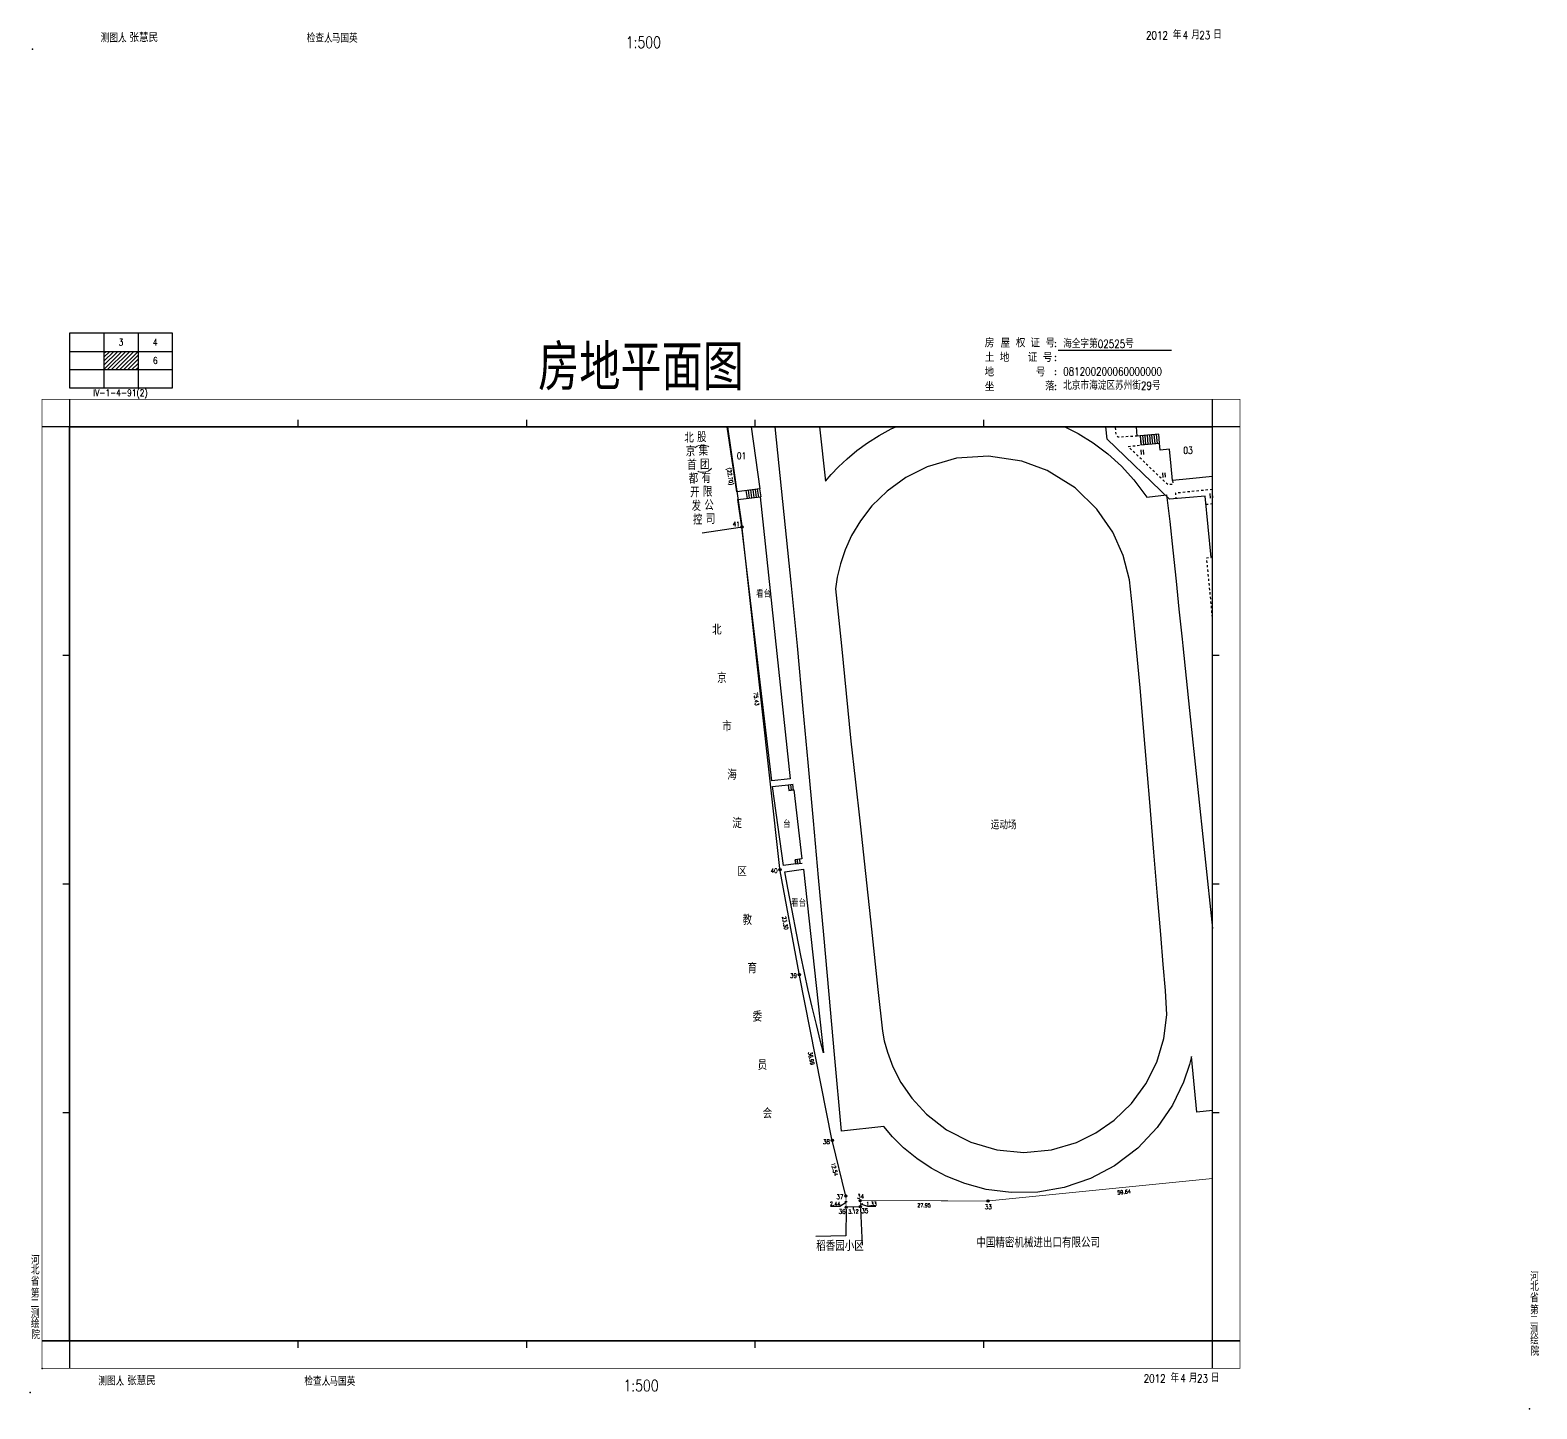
# Model space of a CAD drawing. Extents: x -9390 to -4743, y 24196 to 25839.
# Drawn here: x -7913 to -7253, y 24213 to 24816 of the extents above; entities that cross this region are included whole.
import ezdxf
from ezdxf.enums import TextEntityAlignment as Align

# ---------------------------------------------------------------- set-up
doc = ezdxf.new("R2010")
doc.units = 0
doc.header["$MEASUREMENT"] = 0
doc.linetypes.add('X6', pattern=[2, 1, -1])
doc.linetypes.add('X87', pattern=[7, 5, -2])
doc.layers.get('0').update_dxf_attribs({"linetype": 'CONTINUOUS'})
for name, color, linetype in [('BOUND', 7, 'CONTINUOUS'), ('DLDW', 14, 'CONTINUOUS'), ('DLSS', 5, 'CONTINUOUS'), ('JMD', 6, 'CONTINUOUS'), ('JZD', 1, 'CONTINUOUS'), ('TK', 7, 'CONTINUOUS'), ('YZH', 2, 'CONTINUOUS'), ('ZBTZ', 5, 'CONTINUOUS')]:
    doc.layers.add(name, color=color, linetype=linetype)
doc.styles.add('1', font='romand.shx', dxfattribs={"width": 0.8, "bigfont": 'hzfs.shx'})
doc.styles.add('HZ', font='rs', dxfattribs={"width": 0.8, "bigfont": 'hztxt'})
doc.styles.add('KHZ', font='rd.shx', dxfattribs={"width": 0.8, "bigfont": 'khz.shx'})
doc.linetypes.add('X19', pattern='A,4.5,[145,symbolx.shx,S=1,R=0,X=0,Y=1],4.5,-0.5,[146,symbolx.shx,S=1,R=0,X=0,Y=0],-0.5', length=10)
doc.linetypes.add('X71', pattern='A,5,[150,symbolx.shx,S=1,R=0,X=0,Y=1],5', length=10)
doc.linetypes.add('X73', pattern='A,5,[150,symbolx.shx,S=1,R=0,X=0,Y=0.5],5', length=10)

# ---------------------------------------------------------------- blocks, each defined once
blk = doc.blocks.new('GC520')
for p, q in [((-0.56, -1), (-0.56, 1)), ((0.44, -1), (0.44, 1))]:
    blk.add_line(p, q)
blk = doc.blocks.new('A$C66C8112C')
at = {"linetype": 'CONTINUOUS'}
for p, q in [((12.15, 424.15), (12.15, 0.15)), ((12.15, 424.15), (12.15, 0.15)), ((512.15, 0.15), (512.15, 424.15)), ((512.15, 0.15), (512.15, 424.15)), ((524.15, 412.15), (0.15, 412.15)), ((524.15, 412.15), (0.15, 412.15)), ((524.15, 12.15), (0.15, 12.15)), ((0.15, 12.15), (524.15, 12.15)), ((0.15, 12.15), (524.15, 12.15))]:
    blk.add_line(p, q, dxfattribs=at)
at = {"linetype": 'CONTINUOUS', "const_width": 0.3, "flags": 128}
blk.add_lwpolyline([(0.15, 0.15), (524.15, 0.15), (524.15, 424.15), (0.15, 424.15)], close=True, dxfattribs=at)
at = {"linetype": 'CONTINUOUS', "flags": 128}
for points in [[(112.15, 412.15), (112.15, 415.15)], [(212.15, 412.15), (212.15, 415.15)], [(312.15, 412.15), (312.15, 415.15)], [(412.15, 412.15), (412.15, 415.15)], [(9.15, 312.15), (12.15, 312.15)], [(512.15, 312.15), (515.15, 312.15)], [(9.15, 212.15), (12.15, 212.15)], [(512.15, 212.15), (515.15, 212.15)], [(9.15, 112.15), (12.15, 112.15)], [(512.15, 112.15), (515.15, 112.15)], [(112.15, 9.15), (112.15, 12.15)], [(212.15, 9.15), (212.15, 12.15)], [(312.15, 9.15), (312.15, 12.15)], [(412.15, 9.15), (412.15, 12.15)]]:
    blk.add_lwpolyline(points, dxfattribs=at)

msp = doc.modelspace()

# ---------------------------------------------------------------- linework, layer by layer
at = {"linetype": 'CONTINUOUS', "flags": 128}
for points in [[(-7555.13, 24303.52), (-7556.24, 24303.52)], [(-7552.53, 24301.35), (-7552.51, 24300.21)], [(-7549.46, 24302.79), (-7548.4, 24302.81)]]:
    msp.add_lwpolyline(points, dxfattribs=at)
at = {"layer": 'BOUND', "linetype": 'CONTINUOUS', "flags": 128}
msp.add_lwpolyline([(-7426.64, 24634.81), (-7418.47, 24635.57), (-7418.84, 24639.5), (-7427, 24638.74)], close=True, dxfattribs=at)
at = {"layer": 'DLDW', "linetype": 'CONTINUOUS', "flags": 128}
for points in [[(-7395.38, 24343.51), (-7402.19, 24342.78), (-7404.5, 24367.22), (-7405.37, 24363.72), (-7407.97, 24355.94), (-7412.79, 24345.93), (-7419.52, 24336.08), (-7428.01, 24327.1), (-7438.16, 24319.41), (-7448.79, 24313.79), (-7460.2, 24309.89), (-7471.82, 24307.86), (-7483.44, 24307.63), (-7494.33, 24309.03), (-7503.72, 24311.56), (-7511.89, 24314.86), (-7518.41, 24318.34), (-7524.75, 24322.58), (-7530.48, 24327.28), (-7535.33, 24332.07), (-7539.11, 24336.49), (-7557.65, 24334.54), (-7560.69, 24368.01), (-7563.08, 24394.38), (-7565.44, 24420.41), (-7567.71, 24445.49), (-7569.97, 24470.37), (-7572.28, 24495.76), (-7574.39, 24519.12), (-7576.92, 24546.93), (-7579.58, 24573.17), (-7582.74, 24604.28), (-7586.64, 24642.72)], [(-7567.28, 24642.72), (-7564.65, 24618.89), (-7562.17, 24621.79), (-7558.95, 24625.2), (-7555.21, 24628.74), (-7550.96, 24632.29), (-7546.32, 24635.69), (-7541.2, 24638.94), (-7535.87, 24641.82), (-7533.88, 24642.72)], [(-7459.99, 24642.72), (-7454.11, 24639.74), (-7447.59, 24635.7), (-7441.18, 24630.87), (-7435.18, 24625.43), (-7429.71, 24619.44), (-7424.13, 24611.97), (-7415.43, 24612.91), (-7414.03, 24601.26), (-7412.72, 24588.68), (-7411.31, 24575.22), (-7410.03, 24562.99), (-7408.64, 24549.78), (-7408.34, 24546.93), (-7405.37, 24518.58), (-7395.38, 24423.19)]]:
    msp.add_lwpolyline(points, dxfattribs=at)
for points in [[(-7428.71, 24546.93), (-7430.3, 24563.49), (-7431.73, 24575.76), (-7434.43, 24586.35), (-7439.01, 24596.6), (-7445.98, 24606.74), (-7455.49, 24615.99), (-7467.73, 24623.62), (-7478.83, 24627.73), (-7493.33, 24629.93), (-7507.28, 24628.93), (-7520.2, 24625.18), (-7529.46, 24620.51), (-7537.75, 24614.52), (-7544.34, 24608.06), (-7549.37, 24601.58), (-7553.25, 24595.1), (-7556.11, 24588.81), (-7558.17, 24582.69), (-7559.53, 24576.87), (-7560.25, 24571.84), (-7557.73, 24546.93), (-7553.51, 24505.17), (-7551.7, 24488.52), (-7549.57, 24468.94), (-7547.21, 24447.2), (-7544.57, 24422.91), (-7541.7, 24396.44), (-7539.72, 24378.21), (-7538.93, 24374.04), (-7537.59, 24369.06), (-7535.2, 24362.68), (-7531.7, 24355.86), (-7526.91, 24348.91), (-7520.42, 24341.89), (-7511.73, 24335.16), (-7501.13, 24329.69), (-7489.64, 24326.33), (-7477.84, 24325.22), (-7465.79, 24326.4), (-7454.9, 24329.59), (-7446.38, 24333.73), (-7438.32, 24339.33), (-7430.78, 24346.62), (-7424.5, 24355.17), (-7419.73, 24364.73), (-7416.63, 24375.12), (-7415.38, 24385.4), (-7415.97, 24396), (-7416.92, 24407.45), (-7418, 24420.51), (-7419.39, 24437.33), (-7420.99, 24456.64), (-7422.8, 24478.53), (-7424.77, 24502.35), (-7426.93, 24528.47)], [(-7601.23, 24598.83), (-7602.98, 24610.89), (-7593.27, 24612), (-7580.07, 24488.71), (-7588.09, 24487.74)], [(-7587.79, 24485.26), (-7581.04, 24486.07), (-7580.73, 24483.53), (-7578.49, 24483.8), (-7575.01, 24453.62), (-7577.91, 24453.29), (-7577.69, 24451.42), (-7583.02, 24450.73)], [(-7582.49, 24447.97), (-7574.27, 24449.22), (-7565.6, 24368.74), (-7566.83, 24373.8), (-7568.64, 24381.25), (-7570.45, 24388.7), (-7572.26, 24396.16), (-7575.48, 24411.39), (-7577.41, 24421.2), (-7579.27, 24431.03), (-7581.14, 24440.85)]]:
    msp.add_lwpolyline(points, close=True, dxfattribs=at)
at = {"layer": 'DLSS', "linetype": 'X6', "flags": 128}
for points in [[(-7428.24, 24638.63), (-7436.61, 24638.17), (-7437.25, 24638.65), (-7437.49, 24639.3), (-7437.84, 24642.72)], [(-7412.82, 24619.19), (-7412.64, 24617.55), (-7414.86, 24617.32), (-7432.22, 24634.04), (-7426.64, 24634.81)], [(-7405.37, 24614.29), (-7411.57, 24613.67), (-7411.37, 24611.31)], [(-7395.38, 24615.3), (-7405.37, 24614.29)], [(-7398.27, 24608.81), (-7395.38, 24609.1)], [(-7395.38, 24559.34), (-7397.92, 24585.39), (-7395.93, 24585.56)]]:
    msp.add_lwpolyline(points, dxfattribs=at)
at = {"layer": 'JMD', "linetype": 'CONTINUOUS'}
for points in [[(-7597.15, 24642.72), (-7593.37, 24615.61), (-7603.47, 24614.23), (-7607.62, 24642.72)], [(-7395.38, 24620.92), (-7405.37, 24619.93), (-7412.82, 24619.19), (-7413.45, 24625.53), (-7414.18, 24632.89), (-7418.19, 24632.5), (-7418.47, 24635.57), (-7418.84, 24639.5), (-7426.81, 24638.76), (-7428.24, 24638.63), (-7428.62, 24642.72)]]:
    msp.add_lwpolyline(points, dxfattribs=at)
at = {"layer": 'JZD', "linetype": 'CONTINUOUS', "const_width": 0.3, "flags": 128}
for points in [[(-7601.3, 24599.32), (-7607.61, 24642.72)], [(-7584.66, 24449.38), (-7601.17, 24598.33)], [(-7576.2, 24403.54), (-7584.51, 24448.39)], [(-7561.83, 24330.97), (-7576.02, 24402.56)], [(-7555.89, 24306.61), (-7561.62, 24330)], [(-7555.64, 24301.74), (-7555.76, 24305.62)], [(-7549.89, 24301.45), (-7555.12, 24301.26)], [(-7549.47, 24303.63), (-7549.41, 24301.97)]]:
    msp.add_lwpolyline(points, dxfattribs=at)
at = {"layer": 'JZD', "linetype": 'X71', "flags": 128}
for points in [[(-7607.61, 24642.72), (-7601.3, 24599.32)], [(-7549.89, 24301.45), (-7555.12, 24301.26)]]:
    msp.add_lwpolyline(points, dxfattribs=at)
at = {"layer": 'JZD', "linetype": 'CONTINUOUS', "flags": 128}
for points in [[(-7602.02, 24598.72), (-7618.66, 24596.18)], [(-7562.47, 24301.75), (-7558.37, 24301.75), (-7555.63, 24303.5)], [(-7555.57, 24300.42), (-7555.72, 24288.65)], [(-7549.42, 24302.79), (-7546.3, 24301.71), (-7542.65, 24301.71)], [(-7549.37, 24300.65), (-7548.6, 24284.64)], [(-7555.72, 24288.65), (-7568.88, 24288.38)]]:
    msp.add_lwpolyline(points, dxfattribs=at)
at = {"layer": 'JZD', "linetype": 'X73', "flags": 128}
for points in [[(-7584.66, 24449.38), (-7601.17, 24598.33)], [(-7576.2, 24403.54), (-7584.51, 24448.39)], [(-7561.83, 24330.97), (-7576.02, 24402.56)], [(-7555.89, 24306.61), (-7561.62, 24330)]]:
    msp.add_lwpolyline(points, dxfattribs=at)
at = {"layer": 'JZD', "linetype": 'X87', "const_width": 0.3, "flags": 128}
for points in [[(-7395.38, 24313.8), (-7493.1, 24304.03)], [(-7494.09, 24303.98), (-7548.99, 24304.13)]]:
    msp.add_lwpolyline(points, dxfattribs=at)
at = {"layer": 'JZD', "linetype": 'CONTINUOUS'}
for centre, radius in [((-7601.23, 24598.83), 0.5), ((-7601.23, 24598.83), 0.5), ((-7584.6, 24448.88), 0.5), ((-7584.6, 24448.88), 0.4), ((-7584.6, 24448.88), 0.4), ((-7576.11, 24403.05), 0.5), ((-7576.11, 24403.05), 0.4), ((-7576.11, 24403.05), 0.4), ((-7576.11, 24403.05), 0.4), ((-7561.73, 24330.48), 0.5), ((-7561.73, 24330.48), 0.4), ((-7561.73, 24330.48), 0.4), ((-7561.73, 24330.48), 0.4), ((-7555.77, 24306.12), 0.5), ((-7555.77, 24306.12), 0.4), ((-7555.77, 24306.12), 0.4), ((-7555.77, 24306.12), 0.4), ((-7549.49, 24304.13), 0.5), ((-7549.49, 24304.13), 0.4), ((-7549.49, 24304.13), 0.4), ((-7549.49, 24304.13), 0.4), ((-7493.59, 24303.98), 0.5), ((-7493.59, 24303.98), 0.4), ((-7493.59, 24303.98), 0.4), ((-7493.59, 24303.98), 0.4), ((-7555.62, 24301.24), 0.5), ((-7555.62, 24301.24), 0.4), ((-7555.62, 24301.24), 0.4), ((-7555.62, 24301.24), 0.4), ((-7549.39, 24301.47), 0.5), ((-7549.39, 24301.47), 0.4), ((-7549.39, 24301.47), 0.4), ((-7549.39, 24301.47), 0.4)]:
    msp.add_circle(centre, radius, dxfattribs=at)
at = {"layer": 'JZD', "color": 7, "linetype": 'CONTINUOUS'}
msp.add_point((-7601.23, 24598.83), dxfattribs=at)
msp.add_point((-7601.23, 24598.83), dxfattribs=at)
msp.add_point((-7601.23, 24598.83), dxfattribs=at)
msp.add_point((-7601.23, 24598.83), dxfattribs=at)
at = {"layer": 'JZD', "linetype": 'CONTINUOUS'}
for p in [(-7584.6, 24448.88), (-7584.6, 24448.88), (-7584.6, 24448.88), (-7576.11, 24403.05), (-7576.11, 24403.05), (-7576.11, 24403.05), (-7561.73, 24330.48), (-7561.73, 24330.48), (-7561.73, 24330.48), (-7555.77, 24306.12), (-7555.77, 24306.12), (-7555.77, 24306.12), (-7549.49, 24304.13), (-7549.49, 24304.13), (-7549.49, 24304.13), (-7555.62, 24301.24), (-7555.62, 24301.24), (-7555.62, 24301.24), (-7549.39, 24301.47), (-7549.39, 24301.47), (-7549.39, 24301.47), (-7493.59, 24303.98), (-7493.59, 24303.98), (-7493.59, 24303.98)]:
    msp.add_point(p, dxfattribs=at)
at = {"layer": 'TK', "linetype": 'CONTINUOUS'}
for p, q in [((-7880.38, 24683.72), (-7880.38, 24659.72)), ((-7865.38, 24683.72), (-7865.38, 24659.72)), ((-7895.38, 24675.72), (-7850.38, 24675.72)), ((-7880.38, 24667.85), (-7872.51, 24675.72)), ((-7880.38, 24669.61), (-7874.27, 24675.72)), ((-7880.38, 24671.38), (-7876.04, 24675.72)), ((-7880.38, 24673.15), (-7877.81, 24675.72)), ((-7880.38, 24674.92), (-7879.58, 24675.72)), ((-7878.74, 24667.72), (-7870.74, 24675.72)), ((-7876.97, 24667.72), (-7868.97, 24675.72)), ((-7875.2, 24667.72), (-7867.2, 24675.72)), ((-7873.43, 24667.72), (-7865.43, 24675.72)), ((-7871.67, 24667.72), (-7865.38, 24674.01)), ((-7462.9, 24676.22), (-7413.26, 24676.22)), ((-7895.38, 24667.72), (-7850.38, 24667.72)), ((-7869.9, 24667.72), (-7865.38, 24672.24)), ((-7868.13, 24667.72), (-7865.38, 24670.47)), ((-7866.36, 24667.72), (-7865.38, 24668.7)), ((-7895.38, 24642.72), (-7395.38, 24642.72)), ((-7895.38, 24242.72), (-7895.38, 24642.72)), ((-7395.38, 24242.72), (-7395.38, 24642.72)), ((-7895.38, 24242.72), (-7395.38, 24242.72))]:
    msp.add_line(p, q, dxfattribs=at)
at = {"layer": 'TK', "linetype": 'CONTINUOUS', "flags": 128}
msp.add_lwpolyline([(-7895.38, 24659.72), (-7850.38, 24659.72), (-7850.38, 24683.72), (-7895.38, 24683.72)], close=True, dxfattribs=at)
at = {"layer": 'TK', "linetype": 'CONTINUOUS'}
for p in [(-7911.61, 24807.93), (-7907.38, 24230.72), (-7912.63, 24220.22), (-7256.72, 24213)]:
    msp.add_point(p, dxfattribs=at)
at = {"layer": 'YZH', "linetype": 'X19', "flags": 128}
for points in [[(-7405.37, 24611.81), (-7414.23, 24611.07), (-7441.44, 24637.24), (-7442.01, 24642.72)], [(-7395.38, 24585.62), (-7395.93, 24585.56), (-7398.63, 24612.38), (-7405.37, 24611.81)]]:
    msp.add_lwpolyline(points, dxfattribs=at)
at = {"layer": 'YZH', "linetype": 'CONTINUOUS', "flags": 128}
for points in [[(-7426.44, 24634.83), (-7426.81, 24638.76)], [(-7426.64, 24634.81), (-7418.48, 24635.57)], [(-7425.45, 24634.92), (-7425.81, 24638.85)], [(-7424.45, 24635.01), (-7424.81, 24638.95)], [(-7423.45, 24635.1), (-7423.82, 24639.04)], [(-7422.46, 24635.2), (-7422.82, 24639.13)], [(-7421.46, 24635.29), (-7421.83, 24639.22)], [(-7420.47, 24635.38), (-7420.83, 24639.32)], [(-7419.47, 24635.47), (-7419.84, 24639.41)], [(-7598.84, 24611.37), (-7599.31, 24614.8)], [(-7597.85, 24611.48), (-7598.32, 24614.94)], [(-7596.86, 24611.6), (-7597.33, 24615.07)], [(-7595.86, 24611.71), (-7596.34, 24615.21)], [(-7594.87, 24611.82), (-7595.35, 24615.34)], [(-7593.88, 24611.94), (-7594.36, 24615.48)], [(-7592.88, 24612.05), (-7593.37, 24615.61)], [(-7581.04, 24486.07), (-7578.8, 24486.33)], [(-7581.04, 24486.07), (-7580.73, 24483.53)], [(-7578.49, 24483.8), (-7580.73, 24483.53)], [(-7580.04, 24486.19), (-7579.74, 24483.65)], [(-7579.05, 24486.31), (-7578.75, 24483.77)], [(-7575.01, 24453.62), (-7577.95, 24453.27)], [(-7577.69, 24451.42), (-7577.95, 24453.27)], [(-7577.69, 24451.42), (-7574.8, 24451.77)], [(-7576.7, 24451.55), (-7576.95, 24453.39)], [(-7575.7, 24451.66), (-7575.96, 24453.51)]]:
    msp.add_lwpolyline(points, dxfattribs=at)

# ---------------------------------------------------------------- block references
at = {"layer": 'TK', "linetype": 'CONTINUOUS'}
msp.add_blockref('A$C66C8112C', (-7907.53, 24230.57), dxfattribs=at)
at = {"layer": 'ZBTZ', "linetype": 'CONTINUOUS', "rotation": 2.361091808748585}
for p in [(-7425.9, 24631.63), (-7416.42, 24621.62), (-7395.71, 24612.55)]:
    msp.add_blockref('GC520', p, dxfattribs=at)

# ---------------------------------------------------------------- texts
at = {"color": 7, "linetype": 'CONTINUOUS', "style": 'HZ', "width": 0.8}
for s, height, p in [('海全字第02525号', 3.5, (-7460.68, 24677.22)), ('081200200060000000', 3.5, (-7460.68, 24665.16)), ('北京市海淀区苏州街29号', 3.5, (-7460.68, 24658.95)), ('IV-1-4-91(2)', 3, (-7885.03, 24656.08))]:
    msp.add_text(s, height=height, dxfattribs=at).set_placement(p)
at = {"layer": 'DLDW', "linetype": 'CONTINUOUS', "style": 'HZ', "width": 0.8}
for s, height, p in [('看台', 3, (-7591.78, 24569.94)), ('台', 3, (-7581.56, 24469.17)), ('运动场', 3.5, (-7486.69, 24468.8)), ('看台', 3, (-7576.44, 24434.64))]:
    msp.add_text(s, height=height, dxfattribs=at).set_placement(p, align=Align.MIDDLE)
at = {"layer": 'JMD', "linetype": 'CONTINUOUS', "style": 'HZ', "width": 0.8}
for s, p in [('03', (-7404.01, 24630.93)), ('01', (-7599.35, 24628.52))]:
    msp.add_text(s, height=3, dxfattribs=at).set_placement(p, align=Align.RIGHT)
at = {"layer": 'JZD', "color": 0, "linetype": 'CONTINUOUS', "style": 'HZ', "width": 0.8}
for s, p in [('股', (-7620.83, 24636.08)), ('北', (-7626.44, 24635.82)), ('京', (-7625.81, 24629.85)), ('集', (-7620.2, 24630.11)), ('首', (-7625.18, 24623.88)), ('团', (-7619.57, 24624.14)), ('都', (-7624.54, 24617.9)), ('有', (-7618.94, 24618.16)), ('开', (-7623.91, 24611.93)), ('限', (-7618.3, 24612.19)), ('发', (-7623.28, 24605.96)), ('公', (-7617.67, 24606.22)), ('控', (-7622.65, 24599.98)), ('司', (-7617.04, 24600.24)), ('北', (-7614.28, 24551.79)), ('京', (-7612.07, 24530.63)), ('市', (-7609.85, 24509.47)), ('海', (-7607.64, 24488.31)), ('淀', (-7605.42, 24467.15)), ('区', (-7603.2, 24445.98)), ('教', (-7600.99, 24424.82)), ('育', (-7598.77, 24403.66)), ('委', (-7596.56, 24382.5)), ('员', (-7594.34, 24361.34)), ('会', (-7592.13, 24340.17))]:
    msp.add_text(s, height=4, dxfattribs=at).set_placement(p)
for s, rotation, p in [('(', 273.57909, (-7620.55, 24635.15)), (')', 282.41688, (-7619.31, 24623.92))]:
    msp.add_text(s, height=4, rotation=rotation, dxfattribs=at).set_placement(p)
at = {"layer": 'JZD', "color": 7, "linetype": 'CONTINUOUS', "style": 'HZ', "width": 0.8}
for s, rotation, p in [('(22.70)', 278.27076, (-7606.47, 24621)), ('75.43', 276.32702, (-7594.9, 24523.63)), ('23.30', 280.49506, (-7582.32, 24425.6)), ('36.99', 281.20665, (-7570.89, 24366.38)), ('12.54', 283.75363, (-7560.7, 24317.83)), ('59.64', 5.70734, (-7434.05, 24307.92)), ('3.12', 2.13266, (-7552.43, 24299.35)), ('27.95', 359.8442, (-7521.55, 24302.06))]:
    msp.add_text(s, height=1.7, rotation=rotation, dxfattribs=at).set_placement(p, align=Align.MIDDLE)
at = {"layer": 'JZD', "linetype": 'CONTINUOUS', "style": 'HZ', "width": 0.8}
for s, p in [('41', (-7603.72, 24600.15)), ('40', (-7587.17, 24448.5)), ('39', (-7578.67, 24402.56)), ('38', (-7564.27, 24329.92)), ('37', (-7558.35, 24305.77)), ('34', (-7549.3, 24306)), ('36', (-7557.4, 24299.34)), ('35', (-7547.49, 24299.7)), ('33', (-7493.47, 24301.38))]:
    msp.add_text(s, height=2, dxfattribs=at).set_placement(p, align=Align.MIDDLE)
at = {"layer": 'JZD', "color": 7, "linetype": 'CONTINUOUS', "style": 'HZ', "width": 0.8}
for s, p in [('2.44', (-7560.45, 24302.77)), ('1.33', (-7544.55, 24302.7))]:
    msp.add_text(s, height=1.7, dxfattribs=at).set_placement(p, align=Align.MIDDLE)
at = {"layer": 'JZD', "color": 0, "linetype": 'CONTINUOUS', "style": 'HZ', "width": 0.8}
for s, p in [('稻香园小区', (-7558.33, 24284.59)), ('中国精密机械进出口有限公司', (-7471.6, 24286.1))]:
    msp.add_text(s, height=4, dxfattribs=at).set_placement(p, align=Align.MIDDLE)
at = {"layer": 'TK', "linetype": 'CONTINUOUS', "width": 0.8}
for s, height, style, p in [('测图人   ', 3.5, 'HZ', (-7881.79, 24811)), (':', 3.5, '1', (-7872.71, 24811.11)), ('检查人', 3.5, 'HZ', (-7791.63, 24810.93)), (':', 3.5, '1', (-7782.88, 24811.01)), ('马国英', 3.5, 'HZ', (-7780.68, 24810.85)), ('2012', 3.5, 'HZ', (-7424.44, 24812.25)), ('年', 3.5, 'HZ', (-7412.71, 24812.4)), ('4', 3.5, 'HZ', (-7408.39, 24812.32)), ('月', 3.5, 'HZ', (-7404.61, 24812.34)), ('23', 3.5, 'HZ', (-7401.12, 24812.28)), ('日', 3.5, 'HZ', (-7395.02, 24812.49)), (':', 3, '1', (-7464.57, 24677.67)), (':', 3, '1', (-7464.57, 24671.58)), (':', 3, '1', (-7464.57, 24665.39)), (':', 3, '1', (-7464.57, 24658.9)), ('河', 3.5, 'HZ', (-7912.29, 24276.15)), ('北', 3.5, 'HZ', (-7912.29, 24271.88)), ('河', 3.5, 'HZ', (-7256.38, 24268.93)), ('省', 3.5, 'HZ', (-7912.33, 24266.91)), ('第', 3.5, 'HZ', (-7912.34, 24261.66)), ('北', 3.5, 'HZ', (-7256.38, 24264.66)), ('二', 3.5, 'HZ', (-7912.48, 24257.16)), ('省', 3.5, 'HZ', (-7256.42, 24259.69)), ('第', 3.5, 'HZ', (-7256.43, 24254.44)), ('测', 3.5, 'HZ', (-7912.32, 24252.77)), ('绘', 3.5, 'HZ', (-7912.28, 24248.42)), ('二', 3.5, 'HZ', (-7256.57, 24249.94)), ('院', 3.5, 'HZ', (-7912.06, 24243.57)), ('测', 3.5, 'HZ', (-7256.41, 24245.55)), ('绘', 3.5, 'HZ', (-7256.37, 24241.2)), ('院', 3.5, 'HZ', (-7256.16, 24236.35)), ('测图人   ', 3.5, 'HZ', (-7882.81, 24223.29)), (':', 3.5, '1', (-7873.73, 24223.41)), ('检查人', 3.5, 'HZ', (-7792.66, 24223.22)), (':', 3.5, '1', (-7783.9, 24223.3)), ('马国英', 3.5, 'HZ', (-7781.7, 24223.14)), ('2012', 3.5, 'HZ', (-7425.46, 24224.54)), ('年', 3.5, 'HZ', (-7413.73, 24224.69)), ('4', 3.5, 'HZ', (-7409.41, 24224.62)), ('月', 3.5, 'HZ', (-7405.63, 24224.63)), ('23', 3.5, 'HZ', (-7402.14, 24224.58)), ('日', 3.5, 'HZ', (-7396.04, 24224.78))]:
    msp.add_text(s, height=height, dxfattribs=dict(at, style=style)).set_placement(p)
at = {"layer": 'TK', "linetype": 'CONTINUOUS', "style": 'HZ'}
for s, p in [('张慧民', (-7869.21, 24811.13)), ('房', (-7495, 24677.52)), ('屋', (-7488.07, 24677.44)), ('权', (-7481.38, 24677.55)), ('证', (-7475.04, 24677.55)), ('号', (-7468.44, 24677.52)), ('土 地   证 号', (-7495, 24671.16)), ('地       号', (-7495.11, 24664.78)), ('坐', (-7495, 24658.34)), ('落', (-7468.59, 24658.64)), ('张慧民', (-7870.24, 24223.42))]:
    msp.add_text(s, height=3.5, dxfattribs=at).set_placement(p)
at = {"layer": 'TK', "color": 7, "linetype": 'CONTINUOUS', "style": 'HZ', "width": 0.8}
for p in [(-7644.36, 24810.93), (-7645.38, 24223.22)]:
    msp.add_text('1:500', height=5, dxfattribs=at).set_placement(p, align=Align.MIDDLE)
at = {"layer": 'TK', "linetype": 'CONTINUOUS'}
for s, height, style, width, p in [('1:500', 5, 'HZ', 0.8, (-7644.36, 24810.93)), ('3', 3, 'HZ', 0.8, (-7872.88, 24679.72)), ('4', 3, 'HZ', 0.8, (-7857.88, 24679.72)), ('房地平面图', 20, 'KHZ', 1.25, (-7645.38, 24669.72)), ('6', 3, 'HZ', 0.8, (-7857.88, 24671.72)), ('1:500', 5, 'HZ', 0.8, (-7645.38, 24223.22))]:
    msp.add_text(s, height=height, dxfattribs=dict(at, style=style, width=width)).set_placement(p, align=Align.MIDDLE)

doc.saveas('drawing.dxf')
